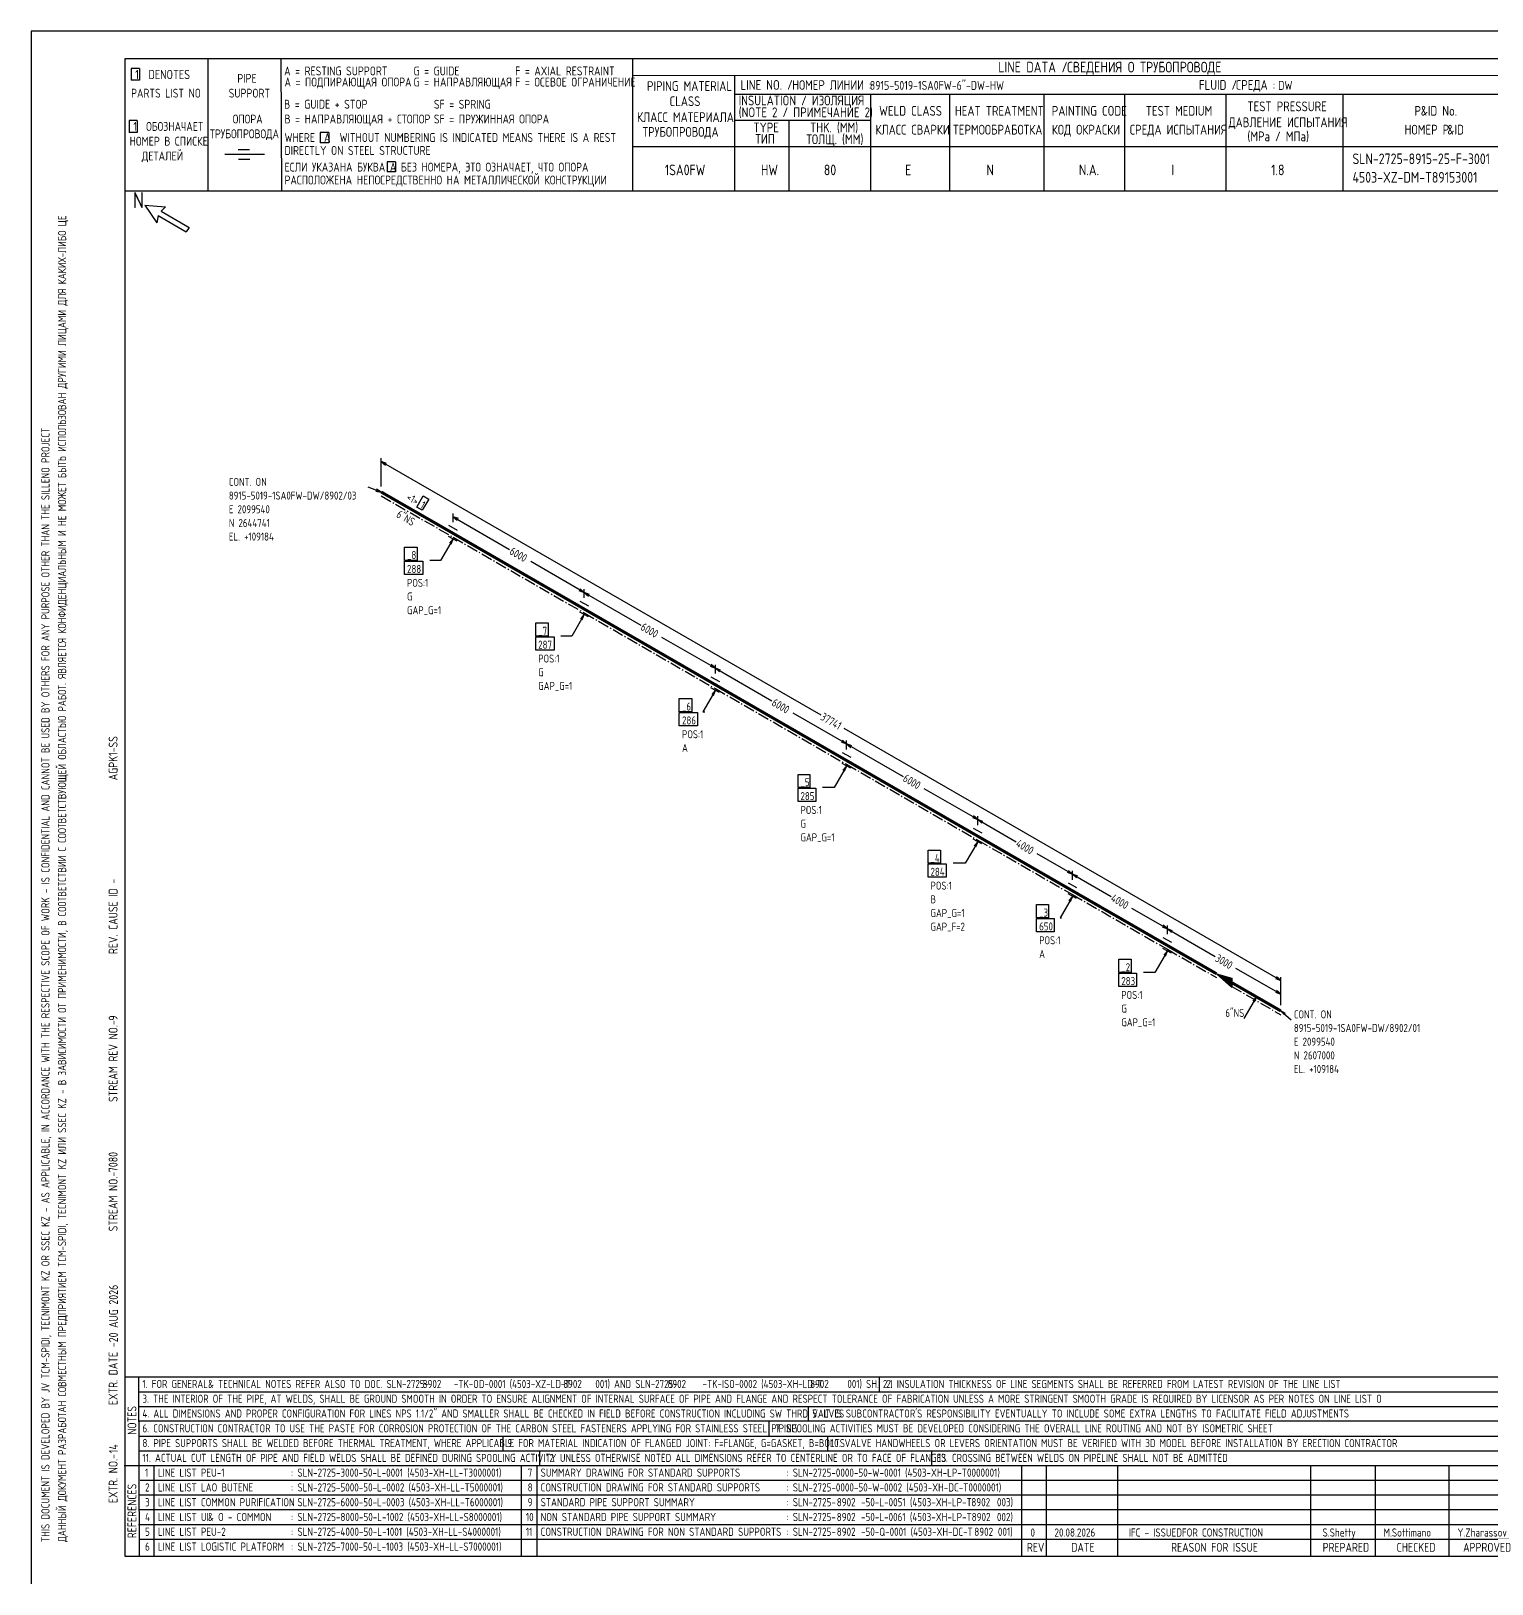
# Model space of a CAD drawing. Extents: x -1005 to 594, y -998 to 420.
# Drawn here: x 0 to 395.2, y 0 to 420 of the extents above; entities that cross this region are included whole.
import ezdxf

# ---------------------------------------------------------------- set-up
doc = ezdxf.new("R2010")
doc.units = 0
doc.linetypes.add('GT111', pattern=[4.5, 3, -0.6, 0.3, -0.6])
doc.styles.add('TTFN17', font='GOST type A')

msp = doc.modelspace()

# ---------------------------------------------------------------- linework, layer by layer
at = {"layer": 'GT_1', "flags": 128}
for points in [[(0, 420), (0, 0)], [(594, 420), (0, 420)], [(589.1, 412.5), (25.4, 412.5)], [(25.4, 412.5), (25.4, 7.5)], [(47.8, 412.5), (47.8, 376.7)], [(67.6, 412.5), (67.7, 376.7)], [(162.7, 412.5), (162.7, 376.7)], [(29.3, 409.9), (27.1, 409.9)], [(27.1, 409.9), (27.1, 406.7)], [(29.3, 409.9), (29.3, 406.7)], [(589.1, 408), (162.7, 407.9)], [(190.3, 407.8), (190.3, 376.7)], [(29.3, 406.7), (27.1, 406.7)], [(190.3, 402.9), (402.7, 402.9)], [(227.1, 402.9), (227.1, 376.7)], [(248.4, 402.9), (248.4, 376.8)], [(273.9, 402.9), (273.9, 376.7)], [(295.8, 402.9), (295.8, 376.7)], [(323.2, 402.9), (323.2, 376.7)], [(354.8, 402.9), (354.8, 376.8)], [(28.7, 395.8), (26.5, 395.8)], [(26.5, 395.8), (26.5, 392.6)], [(28.7, 395.8), (28.7, 392.6)], [(227.1, 395.8), (190.3, 395.8)], [(205, 395.8), (205, 376.7)], [(28.7, 392.6), (26.5, 392.6)], [(80.5, 392.6), (78.2, 392.6)], [(78.2, 392.6), (78.2, 389.8)], [(80.5, 392.6), (80.5, 389.8)], [(63.1, 386.6), (52.4, 386.6)], [(59.1, 387.9), (56, 387.9)], [(80.5, 389.8), (78.2, 389.8)], [(230.2, 388.7), (162.7, 388.7)], [(402.7, 388.7), (226.9, 388.7)], [(59.2, 385.3), (56.1, 385.3)], [(98.6, 384.6), (96.3, 384.6)], [(96.3, 384.6), (96.3, 381.9)], [(98.6, 384.6), (98.6, 381.9)], [(98.6, 381.9), (96.3, 381.9)], [(402.7, 376.7), (25.4, 376.7)], [(30.8, 372.9), (34, 368.1)], [(30.8, 372.9), (36.4, 372.5)], [(34.4, 370.1), (34, 368.1)], [(34.4, 370.1), (42, 365.7)], [(36.4, 372.5), (35.2, 371.3)], [(35.2, 371.3), (42.8, 366.9)], [(42.8, 366.9), (42, 365.7)], [(94.72, 296.82), (94.72, 304.48)], [(96.15, 303.05), (94.72, 303.57), (95.85, 302.6)], [(94.72, 303.57), (213.6, 235.03)], [(94.72, 295.32), (91.2, 296.6)], [(93.22, 295.55), (94.72, 295.32), (93.45, 296.07)], [(106.05, 294.27), (107.55, 293.38), (105.75, 290.38), (104.33, 291.2), (106.05, 294.27)], [(112.95, 286.32), (115.28, 285.05)], [(114.15, 287.15), (114.15, 289.55)], [(115.58, 288.12), (114.15, 288.65), (115.28, 287.68)], [(114.15, 288.65), (129.45, 279.8)], [(114.15, 282.65), (110.78, 276.8), (107.85, 276.8)], [(115.28, 282.05), (112.95, 283.32)], [(113.62, 281.23), (114.15, 282.65), (113.17, 281.52)], [(101.03, 280.4), (104.4, 280.4), (104.4, 276.8), (101.03, 276.8), (101.03, 280.4)], [(101.03, 276.65), (105.97, 276.65), (105.97, 273.05), (101.03, 273.05), (101.03, 276.65)], [(149.62, 268.18), (135.15, 276.5)], [(148.2, 268.7), (149.62, 268.18), (148.5, 269.15)], [(149.62, 266.68), (149.62, 269.07)], [(149.62, 266.68), (149.62, 269.07)], [(148.43, 265.85), (150.75, 264.57)], [(151.05, 267.65), (149.62, 268.18), (150.75, 267.2)], [(149.62, 268.18), (164.93, 259.32)], [(149.62, 262.18), (146.25, 256.32), (143.32, 256.32)], [(150.75, 261.57), (148.43, 262.85)], [(149.1, 260.75), (149.62, 262.18), (148.65, 261.05)], [(136.5, 259.93), (139.88, 259.93), (139.88, 256.32), (136.5, 256.32), (136.5, 259.93)], [(136.5, 256.18), (141.45, 256.18), (141.45, 252.57), (136.5, 252.57), (136.5, 256.18)], [(185.1, 247.7), (170.62, 256.02)], [(183.68, 248.22), (185.1, 247.7), (183.97, 248.68)], [(185.1, 246.2), (185.1, 248.6)], [(185.1, 246.2), (185.1, 248.6)], [(183.9, 245.38), (186.22, 244.1)], [(186.53, 247.18), (185.1, 247.7), (186.22, 246.72)], [(185.1, 247.7), (200.4, 238.85)], [(175.35, 239.45), (178.72, 239.45), (178.72, 235.85), (175.35, 235.85), (175.35, 239.45)], [(185.1, 241.7), (181.72, 235.85), (182.25, 235.85)], [(186.22, 241.1), (183.9, 242.38)], [(184.57, 240.28), (185.1, 241.7), (184.12, 240.57)], [(175.35, 235.7), (180.3, 235.7), (180.3, 232.1), (175.35, 232.1), (175.35, 235.7)], [(220.57, 227.22), (206.1, 235.55)], [(338.02, 163.25), (219.97, 231.35)], [(219.15, 227.75), (220.57, 227.22), (219.45, 228.2)], [(220.57, 225.72), (220.57, 228.12)], [(220.57, 225.72), (220.57, 228.12)], [(222, 226.7), (220.57, 227.22), (221.7, 226.25)], [(220.57, 227.22), (235.88, 218.38)], [(219.38, 224.9), (221.7, 223.62)], [(207.45, 218.97), (210.68, 218.97), (210.68, 215.38), (207.45, 215.38), (207.45, 218.97)], [(220.57, 221.22), (217.2, 215.38), (214.12, 215.38)], [(221.7, 220.62), (219.38, 221.9)], [(220.05, 219.8), (220.57, 221.22), (219.6, 220.1)], [(207.45, 215.22), (212.25, 215.22), (212.25, 211.62), (207.45, 211.62), (207.45, 215.22)], [(256.05, 206.75), (241.57, 215.07)], [(254.62, 207.28), (256.05, 206.75), (254.93, 207.72)], [(256.05, 205.25), (256.05, 207.65)], [(256.05, 205.25), (256.05, 207.65)], [(257.48, 206.22), (256.05, 206.75), (257.18, 205.78)], [(256.05, 206.75), (266.48, 200.75)], [(254.85, 204.43), (257.18, 203.15)], [(242.62, 198.5), (246, 198.5), (246, 194.9), (242.62, 194.9), (242.62, 198.5)], [(256.05, 200.75), (252.68, 194.9), (249.45, 194.9)], [(257.18, 200.15), (254.85, 201.43)], [(255.53, 199.32), (256.05, 200.75), (255.07, 199.62)], [(281.7, 191.97), (272.1, 197.45)], [(242.62, 194.75), (247.57, 194.75), (247.57, 191.15), (242.62, 191.15), (242.62, 194.75)], [(280.27, 192.5), (281.7, 191.97), (280.57, 192.95)], [(280.5, 189.65), (282.82, 188.38)], [(281.7, 190.47), (281.7, 192.88)], [(281.7, 190.47), (281.7, 192.88)], [(283.12, 191.45), (281.7, 191.97), (282.82, 191)], [(281.7, 191.97), (292.12, 185.97)], [(281.7, 185.97), (278.32, 180.12), (278.7, 180.12)], [(282.82, 185.38), (280.5, 186.65)], [(281.18, 184.55), (281.7, 185.97), (280.73, 184.85)], [(271.95, 183.72), (275.18, 183.72), (275.18, 180.12), (271.95, 180.12), (271.95, 183.72)], [(307.35, 177.2), (297.75, 182.68)], [(271.95, 179.97), (276.75, 179.97), (276.75, 176.38), (271.95, 176.38), (271.95, 179.97)], [(305.93, 177.72), (307.35, 177.2), (306.23, 178.18)], [(307.35, 175.7), (307.35, 178.1)], [(307.35, 175.7), (307.35, 178.1)], [(308.77, 176.68), (307.35, 177.2), (308.48, 176.22)], [(307.35, 177.2), (320.32, 169.7)], [(306.15, 174.88), (308.48, 173.6)], [(294.23, 168.95), (297.6, 168.95), (297.6, 165.35), (294.23, 165.35), (294.23, 168.95)], [(307.35, 171.2), (303.98, 165.35), (300.9, 165.35)], [(308.48, 170.6), (306.15, 171.88)], [(306.82, 169.78), (307.35, 171.2), (306.38, 170.07)], [(294.23, 165.2), (299.02, 165.2), (299.02, 161.6), (294.23, 161.6), (294.23, 165.2)], [(324.75, 162.65), (324.75, 161.3), (320.62, 165.05), (324.75, 163.85), (324.75, 161.45), (321, 164.82), (324.75, 163.78), (324.75, 161.68), (321.45, 164.6), (324.75, 163.55), (324.75, 161.82), (321.82, 164.3), (324.75, 163.4), (324.75, 161.97), (322.2, 164.15), (324.75, 163.25), (324.75, 162.12), (322.65, 163.85), (324.75, 163.1), (324.75, 162.35), (322.95, 163.7), (324.75, 162.88), (324.75, 162.5), (323.4, 163.4), (324.75, 162.72), (324.75, 162.65), (320.62, 165.05)], [(338.02, 159.5), (325.88, 166.47)], [(336.6, 163.78), (338.02, 163.25), (336.9, 164.22)], [(338.02, 156.5), (338.02, 164.15)], [(336.6, 160.03), (338.02, 159.5), (336.9, 160.47)], [(338.02, 156.5), (338.02, 160.4)], [(331.43, 158.82), (328.05, 152.97)], [(330.9, 157.4), (331.43, 158.82), (330.45, 157.7)], [(339.3, 154.25), (338.02, 155), (339, 153.88)], [(338.02, 155), (340.88, 152.6)], [(25.3, 56), (402.7, 56)], [(29.1, 56), (29.2, 7.5)], [(229.4, 56), (229.4, 52)], [(29.1, 52), (402.7, 52)], [(29.1, 48), (402.7, 48)], [(210.2, 48), (210.2, 44)], [(402.7, 44), (29.1, 44)], [(199.6, 44), (199.6, 40)], [(29.2, 40), (402.7, 40)], [(127.6, 40), (127.6, 36)], [(215.4, 40), (215.4, 36)], [(29.1, 36), (402.7, 36)], [(137.5, 36), (137.5, 32)], [(243.6, 36), (243.6, 32)], [(25.2, 32), (402.7, 32)], [(33.2, 32), (33.2, 7.6)], [(132.6, 32), (132.6, 7.6)], [(136.8, 32), (136.8, 7.6)], [(267.9, 32), (267.9, 7.5)], [(274.6, 32), (274.6, 7.5)], [(293.9, 32), (293.9, 7.5)], [(346.1, 32), (346.1, 7.5)], [(363.6, 32), (363.6, 7.5)], [(383.5, 32), (383.5, 7.5)], [(402.7, 28), (29.5, 28)], [(402.7, 24), (29.1, 24)], [(402.7, 20), (29.1, 20)], [(402.7, 16), (29.1, 16)], [(402.7, 12), (29.2, 12)], [(25.4, 7.5), (589.1, 7.5)], [(0, 0), (0, 0)]]:
    msp.add_lwpolyline(points, dxfattribs=at)
at = {"layer": 'GT_1', "const_width": 0.8, "flags": 128}
for points in [[(114.15, 284.15), (94.72, 295.32)], [(149.62, 263.68), (114.15, 284.15)], [(185.1, 243.2), (149.62, 263.68)], [(220.57, 222.72), (185.1, 243.2)], [(256.05, 202.25), (220.57, 222.72)], [(281.7, 187.47), (256.05, 202.25)], [(307.35, 172.7), (281.7, 187.47)], [(320.62, 165.05), (307.35, 172.7)], [(338.02, 155), (324.75, 162.65)]]:
    msp.add_lwpolyline(points, dxfattribs=at)
at = {"layer": 'GT_1', "linetype": 'GT111', "flags": 128}
for points in [[(94.72, 294.27), (114.15, 283.1)], [(114.15, 283.1), (149.62, 262.62)], [(149.62, 262.62), (185.1, 242.15)], [(185.1, 242.15), (220.57, 221.68)], [(220.57, 221.68), (256.05, 201.2)], [(256.05, 201.2), (281.7, 186.43)], [(281.7, 186.43), (307.35, 171.65)], [(307.35, 171.65), (320.62, 164)], [(324.75, 161.6), (338.02, 153.95)]]:
    msp.add_lwpolyline(points, dxfattribs=at)

# ---------------------------------------------------------------- texts
at = {"layer": 'GT_1', "style": 'TTFN17'}
for s, height, p in [('LINE DATA /', 2.8875, (261.63, 408.8)), ('СВЕДЕНИЯ О ТРУБОПРОВОДЕ', 2.8875, (280.23, 408.8)), (' 1  DENOTES', 2.5025, (26.88, 407)), (' PIPE', 2.406, (54.56, 406)), ('A = RESTING SUPPORT', 2.4062, (68.46, 408)), ('A = ПОДПИРАЮЩАЯ ОПОРА', 2.4062, (68.56, 405)), ('G = GUIDE', 2.406, (103.46, 408)), ('G = НАПРАВЛЯЮЩАЯ', 2.4062, (103.46, 405)), ('F = AXIAL RESTRAINT', 2.4062, (130.96, 408)), ('F = ОСЕВОЕ ОГРАНИЧЕНИЕ', 2.4062, (130.96, 405)), ('PARTS LIST NO', 2.4062, (27.06, 402)), ('SUPPORT', 2.406, (53.46, 402)), ('PIPING MATERIAL', 2.6469, (166.6, 403.8)), ('LINE NO. /', 2.647, (191.9, 404.1)), ('НОМЕР ЛИНИИ :', 2.5987, (205.89, 404.1)), ('8915-5019-1SA0FW-6"-DW-HW', 2.4062, (226.86, 404.1)), ('FLUID /', 2.647, (315.9, 404.1)), ('СРЕДА :', 2.647, (325.9, 404.1)), ('DW', 2.406, (337.36, 404.1)), ('B = GUIDE + STOP', 2.4062, (68.46, 399)), ('SF = SPRING', 2.4062, (108.96, 399)), ('CLASS', 2.647, (172.7, 399.7)), ('(NOTE 2 / ПРИМЕЧАНИЕ 2)', 2.6469, (191.4, 396.7)), ('INSULATION / ИЗОЛЯЦИЯ', 2.6469, (191.4, 399.9)), ('WELD CLASS', 2.647, (229.4, 397.1)), ('HEAT TREATMENT', 2.6469, (249.9, 397.1)), ('PAINTING CODE', 2.6469, (276.1, 397.1)), ('TEST MEDIUM', 2.6469, (301.5, 397.1)), ('TEST PRESSURE', 2.6469, (329, 398.3)), ('P', 2.65, (374.2, 397.1)), ('&ID No.', 2.647, (375.91, 397.1)), (' 1  ОБОЗНАЧАЕТ', 2.4062, (26.46, 393)), ('ОПОРА', 2.406, (54.56, 395)), ('B = НАПРАВЛЯЮЩАЯ + СТОПОР', 2.4062, (68.56, 395)), ('SF = ПРУЖИННАЯ ОПОРА', 2.4062, (108.96, 395)), ('КЛАСС МАТЕРИАЛА', 2.6469, (163.9, 395.4)), ('TYPE', 2.647, (195.4, 392.6)), ('THK. (MM)', 2.647, (210.7, 392.6)), ('ДАВЛЕНИЕ ИСПЫТАНИЯ', 2.6469, (323.9, 394)), ('НОМЕР В СПИСКЕ', 2.4062, (26.66, 389)), ('ТРУБОПРОВОДА', 2.4062, (48.36, 391)), ('WHERE  A  WITHOUT NUMBERING IS INDICATED MEANS THERE IS A REST', 2.4062, (68.56, 390)), ('ТРУБОПРОВОДА', 2.6469, (165.4, 391.4)), ('ТИП', 2.647, (195.9, 389.5)), ('ТОЛЩ. (ММ)', 2.647, (209.7, 389.4)), ('КЛАСС СВАРКИ', 2.6469, (228.4, 392)), ('ТЕРМООБРАБОТКА', 2.6469, (249.4, 392)), ('КОД ОКРАСКИ', 2.6469, (276.1, 392)), ('СРЕДА ИСПЫТАНИЯ', 2.6469, (297.2, 392)), ('(MPa / МПа)', 2.6469, (329, 390.2)), ('НОМЕР P', 2.647, (371.5, 392)), ('&ID', 2.647, (383.1, 392)), ('ДЕТАЛЕЙ', 2.406, (29.96, 385)), ('DIRECTLY ON STEEL STRUCTURE', 2.4062, (68.56, 386.5)), ('SLN-2725-8915-25-F-3001', 2.8875, (357.43, 384)), ('ЕСЛИ УКАЗАНА БУКВА A БЕЗ НОМЕРА, ЭТО ОЗНАЧАЕТ, ЧТО ОПОРА', 2.4062, (68.56, 382)), ('1SA0FW', 2.888, (171.43, 381)), ('HW', 2.888, (197.43, 381)), ('80', 2.888, (214.43, 381)), ('E', 2.89, (236.43, 381)), ('N', 2.89, (258.43, 381)), ('N.A.', 2.888, (283.43, 381)), ('I', 2.89, (308.43, 381)), ('1.8', 2.888, (335.43, 381)), ('РАСПОЛОЖЕНА НЕПОСРЕДСТВЕННО НА МЕТАЛЛИЧЕСКОЙ КОНСТРУКЦИИ', 2.4062, (68.56, 378.5)), ('4503-XZ-DM-T89153001', 2.8875, (357.43, 379)), ('N', 4.33, (27.55, 372.1)), ('CONT. ON', 2.166, (53.49, 296.98)), ('8915-5019-1SA0FW-DW/8902/03', 2.1656, (53.49, 293.28)), ('E 2099540', 2.166, (53.49, 289.58)), ('N 2644741', 2.166, (53.49, 285.88)), ('EL. +109184', 2.1656, (53.49, 282.19)), ('_8', 2.166, (101.7, 277.18)), ('288', 2.166, (101.7, 273.43)), ('POS:1', 2.166, (101.7, 269.68)), ('G', 2.17, (101.7, 265.98)), ('GAP_G=1', 2.166, (101.7, 262.28)), ('_7', 2.166, (137.18, 256.7)), ('287', 2.166, (137.18, 252.95)), ('POS:1', 2.166, (137.18, 249.2)), ('G', 2.17, (137.18, 245.5)), ('GAP_G=1', 2.166, (137.18, 241.81)), ('_6', 2.166, (176.08, 236.22)), ('286', 2.166, (176.08, 232.47)), ('A', 2.17, (176.08, 225.03)), ('POS:1', 2.166, (176.08, 228.72)), ('_5', 2.166, (208.12, 215.75)), ('285', 2.166, (208.12, 212)), ('POS:1', 2.166, (208.12, 208.25)), ('G', 2.17, (208.12, 204.55)), ('GAP_G=1', 2.166, (208.12, 200.85)), ('_4', 2.166, (243.29, 195.28)), ('284', 2.166, (243.29, 191.53)), ('POS:1', 2.166, (243.29, 187.78)), ('B', 2.17, (243.29, 184.08)), ('GAP_G=1', 2.166, (243.29, 180.38)), ('_3', 2.166, (272.68, 180.5)), ('GAP_F=2', 2.166, (243.29, 176.68)), ('650', 2.166, (272.68, 176.75)), ('POS:1', 2.166, (272.68, 173)), ('A', 2.17, (272.68, 169.3)), ('_2', 2.166, (294.9, 165.72)), ('283', 2.166, (294.9, 161.97)), ('POS:1', 2.166, (294.9, 158.22)), ('G', 2.17, (294.9, 154.53)), ('6"NS', 2.166, (323.02, 153.35)), ('GAP_G=1', 2.166, (294.9, 150.83)), ('CONT. ON', 2.166, (341.57, 152.97)), ('8915-5019-1SA0FW-DW/8902/01', 2.1656, (341.57, 149.28)), ('E 2099540', 2.166, (341.57, 145.58)), ('N 2607000', 2.166, (341.57, 141.88)), ('EL. +109184', 2.1656, (341.57, 138.19)), ('1. FOR GENERAL', 2.1849, (30.13, 53)), ('& TECHNICAL NOTES REFER ALSO TO DOC. SLN-2725-      -TK-OD-0001 (4503-XZ-LD-T      001) AND SLN-2725-      -TK-ISO-0002 (4503-XH-LD-T      001) SH. 2.1', 2.18487, (47.87, 53)), ('8902', 2.185, (105.93, 53)), ('8902', 2.185, (143.93, 53)), ('8902', 2.185, (172.13, 53)), ('8902', 2.185, (210.73, 53)), ('2. INSULATION THICKNESS OF LINE SEGMENTS SHALL BE REFERRED FROM LATEST REVISION OF THE LINE LIST', 2.1849, (231.33, 53)), ('3. THE INTERIOR OF THE PIPE, AT WELDS, SHALL BE GROUND SMOOTH IN ORDER TO ENSURE ALIGNMENT OF INTERNAL SURFACE OF PIPE AND FLANGE AND RESPECT TOLERANCE OF FABRICATION UNLESS A MORE STRINGENT SMOOTH GRADE IS REQUIRED BY LICENSOR AS PER NOTES ON LINE LIST O', 2.18487, (30.13, 49)), ('4. ALL DIMENSIONS AND PROPER CONFIGURATION FOR LINES NPS 1.1/2" AND SMALLER SHALL BE CHECKED IN FIELD BEFORE CONSTRUCTION INCLUDING SW THRD VALVES', 2.18487, (30.13, 45)), ("5. IT IS SUBCONTRACTOR'S RESPONSIBILITY EVENTUALLY TO INCLUDE SOME EXTRA LENGTHS TO FACILITATE FIELD ADJUSTMENTS", 2.18487, (211.33, 45)), ('6. CONSTRUCTION CONTRACTOR TO USE THE PASTE FOR CORROSION PROTECTION OF THE CARBON STEEL FASTENERS APPLYING FOR STAINLESS STEEL PIPING', 2.18487, (30.13, 41)), ('7. SPOOLING ACTIVITIES MUST BE DEVELOPED CONSIDERING THE OVERALL LINE ROUTING AND NOT BY ISOMETRIC SHEET', 2.18487, (201.33, 41)), ('8. PIPE SUPPORTS SHALL BE WELDED BEFORE THERMAL TREATMENT, WHERE APPLICABLE', 2.1849, (30.13, 37)), ('9. FOR MATERIAL INDICATION OF FLANGED JOINT: F=FLANGE, G=GASKET, B=BOLTS', 2.1849, (128.83, 37)), ('10. VALVE HANDWHEELS OR LEVERS ORIENTATION MUST BE VERIFIED WITH 3D MODEL BEFORE INSTALLATION BY ERECTION CONTRACTOR', 2.18487, (216.33, 37)), ('11. ACTUAL CUT LENGTH OF PIPE AND FIELD WELDS SHALL BE DEFINED DURING SPOOLING ACTIVITY', 2.1849, (30.13, 33)), ('12. UNLESS OTHERWISE NOTED ALL DIMENSIONS REFER TO CENTERLINE OR TO FACE OF FLANGES', 2.1849, (139.33, 33)), ('13. CROSSING BETWEEN WELDS ON PIPELINE SHALL NOT BE ADMITTED', 2.1849, (245.33, 33)), ('1', 2.21, (30.83, 29)), ('LINE LIST PEU-1', 2.2138, (34.33, 29)), (': SLN-2725-3000-50-L-0001 (4503-XH-LL-T3000001)', 2.2138, (70.33, 29)), ('7', 2.21, (134.33, 29)), ('SUMMARY DRAWING FOR STANDARD SUPPORTS', 2.2138, (137.83, 29)), (': SLN-2725-0000-50-W-0001 (4503-XH-LP-T0000001)', 2.2138, (204.33, 29)), ('2', 2.21, (30.83, 25)), ('LINE LIST LAO BUTENE', 2.2138, (34.33, 25)), (': SLN-2725-5000-50-L-0002 (4503-XH-LL-T5000001)', 2.2138, (70.33, 25)), ('8', 2.21, (134.33, 25)), ('CONSTRUCTION DRAWING FOR STANDARD SUPPORTS', 2.2138, (137.83, 25)), (': SLN-2725-0000-50-W-0002 (4503-XH-DC-T0000001)', 2.2138, (204.33, 25)), ('3', 2.21, (30.83, 21)), ('LINE LIST COMMON PURIFICATION', 2.2138, (34.33, 21)), (': SLN-2725-6000-50-L-0003 (4503-XH-LL-T6000001)', 2.2138, (70.33, 21)), ('9', 2.21, (134.33, 21)), ('STANDARD PIPE SUPPORT SUMMARY', 2.2138, (137.83, 21)), (': SLN-2725-      -50-L-0051 (4503-XH-LP-T      003)', 2.2138, (204.33, 21)), ('8902', 2.214, (217.93, 21)), ('8902', 2.214, (254.33, 21)), ('4', 2.21, (30.83, 17)), ('LINE LIST UI', 2.2138, (34.33, 17)), ('& O - COMMON', 2.2138, (47.85, 17)), (': SLN-2725-8000-50-L-1002 (4503-XH-LL-S8000001)', 2.2138, (70.33, 17)), ('10', 2.214, (133.83, 17)), ('NON STANDARD PIPE SUPPORT SUMMARY', 2.2138, (137.83, 17)), (': SLN-2725-      -50-L-0061 (4503-XH-LP-T      002)', 2.2138, (204.33, 17)), ('8902', 2.214, (217.93, 17)), ('8902', 2.214, (254.43, 17)), ('5', 2.21, (30.83, 13)), ('LINE LIST PEU-2', 2.2138, (34.33, 13)), (': SLN-2725-4000-50-L-1001 (4503-XH-LL-S4000001)', 2.2138, (70.33, 13)), ('11', 2.214, (133.83, 13)), ('CONSTRUCTION DRAWING FOR NON STANDARD SUPPORTS', 2.2138, (137.83, 13)), (': SLN-2725-      -50-Q-0001 (4503-XH-DC-T      001)', 2.2138, (204.33, 13)), ('8902', 2.214, (217.93, 13)), ('8902', 2.214, (255.13, 13)), ('0', 2.21, (270.33, 12.8)), ('20.08.2026', 2.214, (276.83, 12.8)), ('IFC - ISSUEDFOR CONSTRUCTION', 2.2138, (296.93, 12.8)), ('S.Shetty', 2.214, (349.33, 12.8)), ('M.Sottimano', 2.2138, (365.83, 12.8)), ('Y.Zharassov', 2.2138, (385.83, 12.8)), ('6', 2.21, (30.83, 9)), ('LINE LIST LOGISTIC PLATFORM', 2.2138, (34.33, 9)), (': SLN-2725-7000-50-L-1003 (4503-XH-LL-S7000001)', 2.2138, (70.33, 9)), ('REV', 2.406, (269.36, 8.7)), ('DATE', 2.406, (281.36, 8.7)), ('REASON FOR ISSUE', 2.4062, (308.36, 8.7)), ('PREPARED', 2.406, (349.36, 8.7)), ('CHECKED', 2.406, (369.36, 8.7)), ('APPROVED', 2.406, (387.36, 8.7))]:
    msp.add_text(s, height=height, dxfattribs=at).set_placement(p)
for s, height, rotation, p in [('ДАННЫЙ ДОКУМЕНТ РАЗРАБОТАН СОВМЕСТНЫМ ПРЕДПРИЯТИЕМ TCM-SPIDI, TECNIMONT KZ ИЛИ SSEC KZ - В ЗАВИСИМОСТИ ОТ ПРИМЕНИМОСТИ, В СООТВЕТСТВИИ С СООТВЕТСТВУЮЩЕЙ ОБЛАСТЬЮ РАБОТ. ЯВЛЯЕТСЯ КОНФИДЕНЦИАЛЬНЫМ И НЕ МОЖЕТ БЫТЬ ИСПОЛЬЗОВАН ДРУГИМИ ЛИЦАМИ ДЛЯ КАКИХ-ЛИБО ЦЕ', 2.21375, 90, (9.5, 11.33)), ('THIS DOCUMENT IS DEVELOPED BY JV TCM-SPIDI, TECNIMONT KZ OR SSEC KZ - AS APPLICABLE, IN ACCORDANCE WITH THE RESPECTIVE SCOPE OF WORK - IS CONFIDENTIAL AND CANNOT BE USED BY OTHERS FOR ANY PURPOSE OTHER THAN THE SILLENO PROJECT', 2.21375, 90, (5, 11.33)), ('<1>', 2.166, -30, (101.29, 293.31)), ('6"NS', 2.166, -30, (98.59, 288.63)), ('1', 2.17, -30, (105.07, 291.13)), ('6000', 2.166, -30, (129.18, 278.68)), ('6000', 2.166, -30, (164.66, 258.2)), ('6000', 2.166, -30, (200.13, 237.73)), ('37741', 2.166, -30, (213.33, 233.87)), ('AGPK1-SS', 2.406, 90, (23.4, 217.36)), ('6000', 2.166, -30, (235.61, 217.25)), ('4000', 2.166, -30, (266.17, 199.63)), ('REV. CAUSE ID -', 2.4062, 90, (23.4, 170.36)), ('4000', 2.166, -30, (291.82, 184.85)), ('3000', 2.166, -30, (320.05, 168.57)), ('9', 2.41, 90, (23.4, 152.36)), ('STREAM REV NO.-', 2.4062, 90, (23.4, 130.36)), ('7080', 2.406, 90, (23.4, 111.36)), ('STREAM NO.-', 2.4062, 90, (23.4, 95.36)), ('20 AUG 2026', 2.4062, 90, (23.5, 65.36)), ('EXTR. DATE -', 2.4062, 90, (23.4, 48.36)), ('NOTES', 2.406, 90, (28.5, 40.36)), ('EXTR. NO.-', 2.406, 90, (23.4, 21.86)), ('14', 2.406, 90, (23.5, 35.36)), ('REFERENCES', 2.406, 90, (28.5, 12.36))]:
    msp.add_text(s, height=height, rotation=rotation, dxfattribs=at).set_placement(p)

doc.saveas('drawing.dxf')
